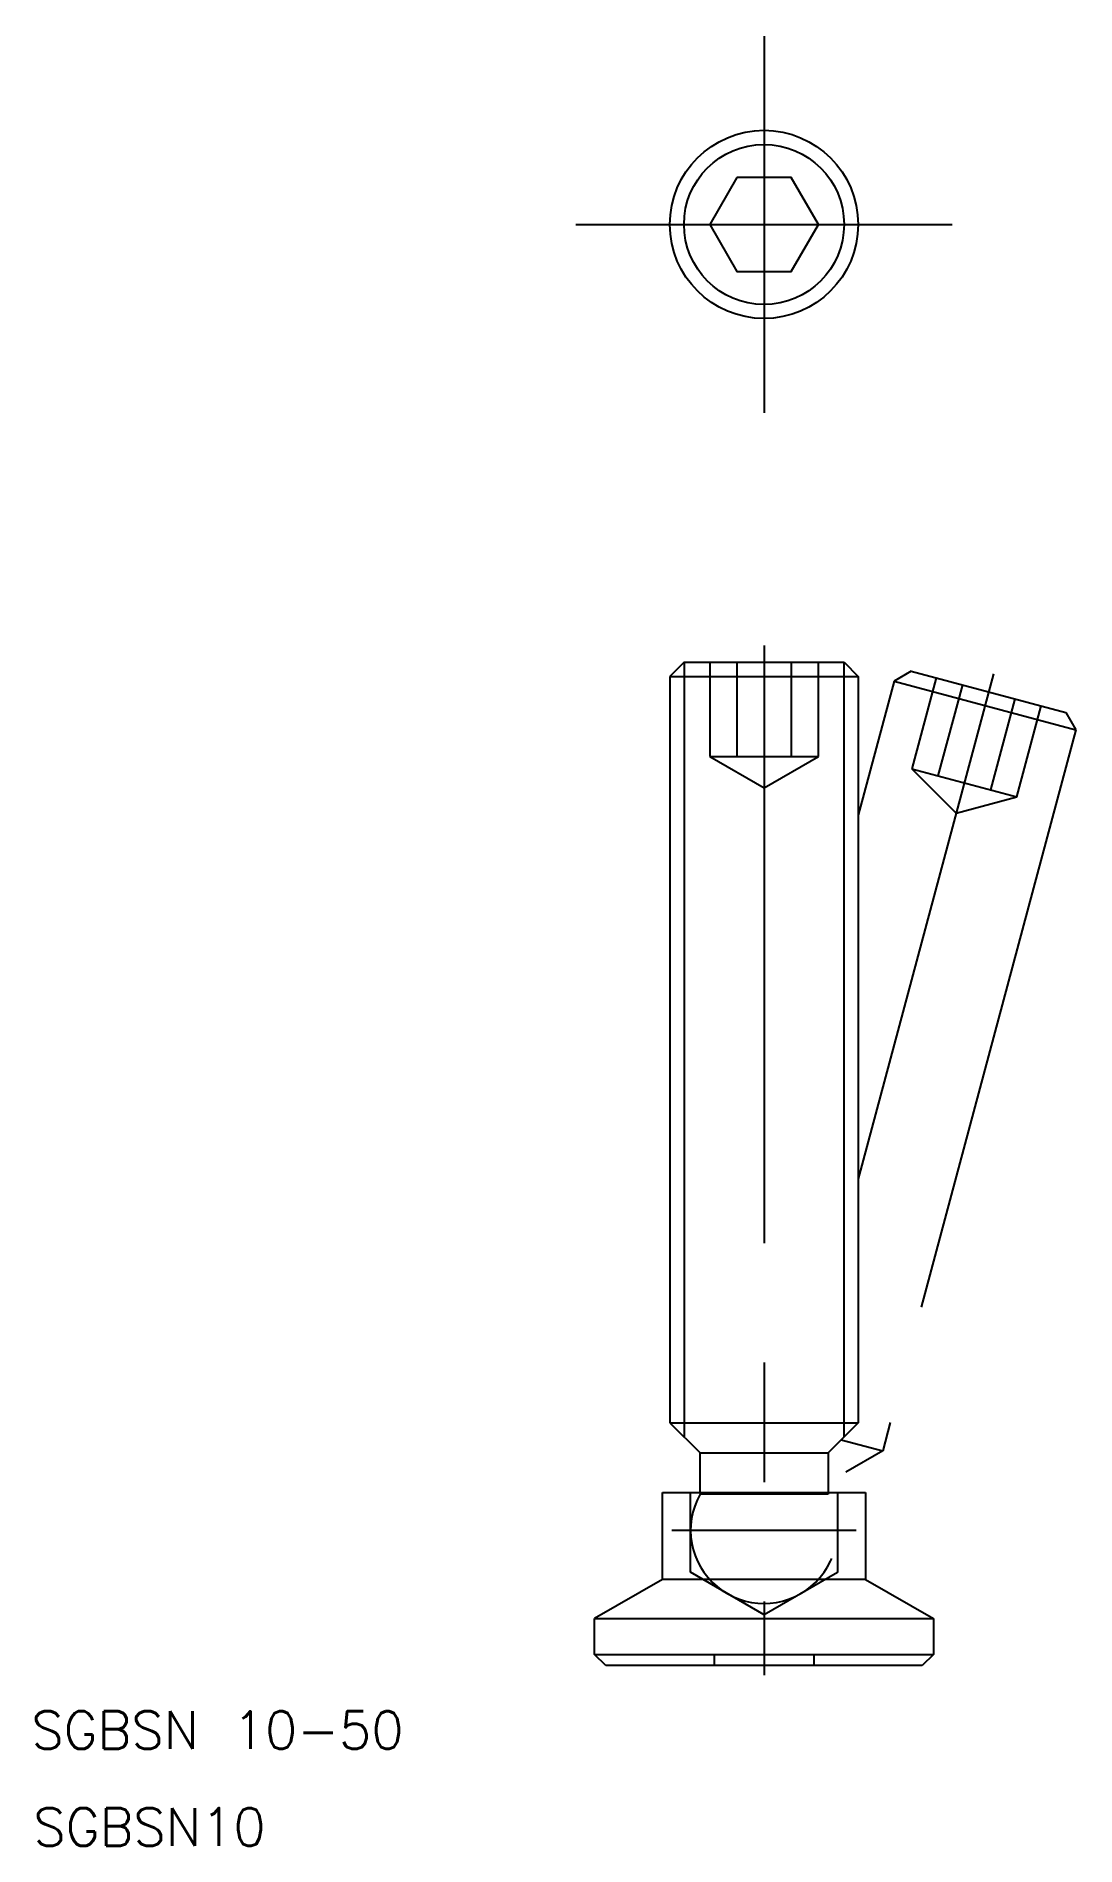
# Model space of a CAD drawing. Extents: x 17.8 to 73, y 47.8 to 144.
import ezdxf
from ezdxf.enums import TextEntityAlignment as Align

# ---------------------------------------------------------------- set-up
doc = ezdxf.new("R2010")
doc.units = 0
for name, pattern in [('CENTER', [50.8, 31.75, -6.35, 6.35, -6.35]), ('DASHED', [19.05, 12.7, -6.35]), ('PHANTOM', [63.5, 31.75, -6.35, 6.35, -6.35, 6.35, -6.35])]:
    doc.linetypes.add(name, pattern=pattern)
doc.layers.get('0').update_dxf_attribs({"linetype": 'CONTINUOUS'})
doc.layers.add('CENTER', color=1, linetype='CENTER')
doc.styles.get("Standard").update_dxf_attribs({"font": 'txt.shx'})

msp = doc.modelspace()

# ---------------------------------------------------------------- linework, layer by layer
at = {"color": 7, "linetype": 'CONTINUOUS'}
for p, q in [((52.188, 110.7), (51.438, 109.95)), ((52.188, 110.7), (60.688, 110.7)), ((60.688, 110.7), (61.438, 109.95)), ((51.438, 109.95), (51.438, 70.3)), ((51.438, 109.95), (61.438, 109.95)), ((61.438, 109.95), (61.438, 70.3)), ((60.688, 90.125), (60.688, 90.125)), ((60.688, 79.837), (60.688, 79.838)), ((51.438, 70.3), (61.438, 70.3)), ((51.438, 70.3), (53.038, 68.7)), ((61.438, 70.3), (59.838, 68.7)), ((53.038, 66.6), (53.038, 68.7)), ((53.038, 68.7), (59.838, 68.7)), ((59.838, 68.7), (59.838, 66.6)), ((51.038, 66.6), (61.838, 66.6)), ((51.038, 61.978), (51.038, 66.6)), ((61.838, 66.6), (61.838, 61.978)), ((51.038, 61.978), (47.438, 59.9)), ((61.838, 61.978), (51.038, 61.978)), ((61.838, 61.978), (65.438, 59.9)), ((47.438, 59.9), (65.438, 59.9)), ((47.438, 58), (47.438, 59.9)), ((65.438, 59.9), (65.438, 58)), ((47.438, 58), (65.438, 58)), ((48.038, 57.4), (47.438, 58)), ((65.438, 58), (64.838, 57.4)), ((64.838, 57.4), (48.038, 57.4))]:
    msp.add_line(p, q, dxfattribs=at)
at = {"color": 3}
for p, q in [((52.188, 110.7), (52.188, 69.55)), ((60.688, 69.55), (60.688, 110.7))]:
    msp.add_line(p, q, dxfattribs=at)
at = {"color": 3, "linetype": 'DASHED'}
for p, q in [((53.552, 110.7), (53.552, 105.7)), ((54.995, 110.7), (54.995, 105.7)), ((57.882, 110.7), (57.882, 105.7)), ((59.325, 105.7), (59.325, 110.7)), ((53.552, 105.7), (59.325, 105.7)), ((53.552, 105.7), (56.438, 104.033)), ((56.438, 104.033), (59.325, 105.7)), ((52.538, 62.366), (52.538, 66.6)), ((53.038, 66.6), (53.038, 66.51)), ((59.838, 66.51), (53.038, 66.51)), ((59.838, 66.6), (59.838, 66.51)), ((60.338, 66.6), (60.338, 62.349)), ((56.438, 60.106), (52.538, 62.366)), ((60.338, 62.349), (56.438, 60.106)), ((53.788, 58), (53.788, 57.4)), ((59.088, 58), (59.088, 57.4))]:
    msp.add_line(p, q, dxfattribs=at)
at = {"color": 3, "linetype": 'PHANTOM'}
for p, q in [((63.346, 109.699), (61.438, 102.579)), ((64.265, 110.229), (63.346, 109.699)), ((63.346, 109.699), (73.005, 107.111)), ((64.265, 110.229), (72.475, 108.029)), ((65.582, 109.876), (64.288, 105.047)), ((66.976, 109.503), (65.682, 104.673)), ((69.764, 108.756), (68.47, 103.926)), ((69.864, 103.552), (71.158, 108.382)), ((72.475, 108.029), (73.005, 107.111)), ((73.005, 107.111), (62.743, 68.812)), ((64.288, 105.047), (69.864, 103.552)), ((64.288, 105.047), (66.644, 102.689)), ((66.644, 102.689), (69.864, 103.552)), ((60.54, 69.402), (62.743, 68.812)), ((62.743, 68.812), (60.784, 67.68))]:
    msp.add_line(p, q, dxfattribs=at)
at = {"color": 7, "linetype": 'CONTINUOUS'}
msp.add_lwpolyline([(54.995, 136.461), (53.552, 133.961), (54.995, 131.461), (57.882, 131.461), (59.325, 133.961), (57.882, 136.461)], close=True, dxfattribs=at)
msp.add_circle((56.438, 133.961), 5, dxfattribs=at)
at = {"color": 3, "linetype": 'CONTINUOUS'}
msp.add_circle((56.438, 133.961), 4.25, dxfattribs=at)
at = {"color": 3, "linetype": 'DASHED'}
msp.add_arc((56.438, 64.6), 3.9, 150.66789, 29.33211, dxfattribs=at)
at = {"layer": 'CENTER', "color": 1, "linetype": 'CENTER'}
for p, q in [((56.438, 143.961), (56.438, 123.961)), ((56.438, 111.6), (56.438, 56.9)), ((68.629, 110.095), (61.438, 83.26))]:
    msp.add_line(p, q, dxfattribs=at)
at = {"layer": 'CENTER'}
for p, q in [((46.438, 133.961), (66.438, 133.961)), ((51.538, 64.6), (61.338, 64.6))]:
    msp.add_line(p, q, dxfattribs=at)

# ---------------------------------------------------------------- texts
at = {"color": 7, "linetype": 'CONTINUOUS'}
for s, p in [('SGBSN 10-50', (27.398, 52.375)), ('SGBSN10', (23.788, 47.229))]:
    msp.add_text(s, height=2, dxfattribs=at).set_placement(p, align=Align.BOTTOM_CENTER)

doc.saveas('drawing.dxf')
